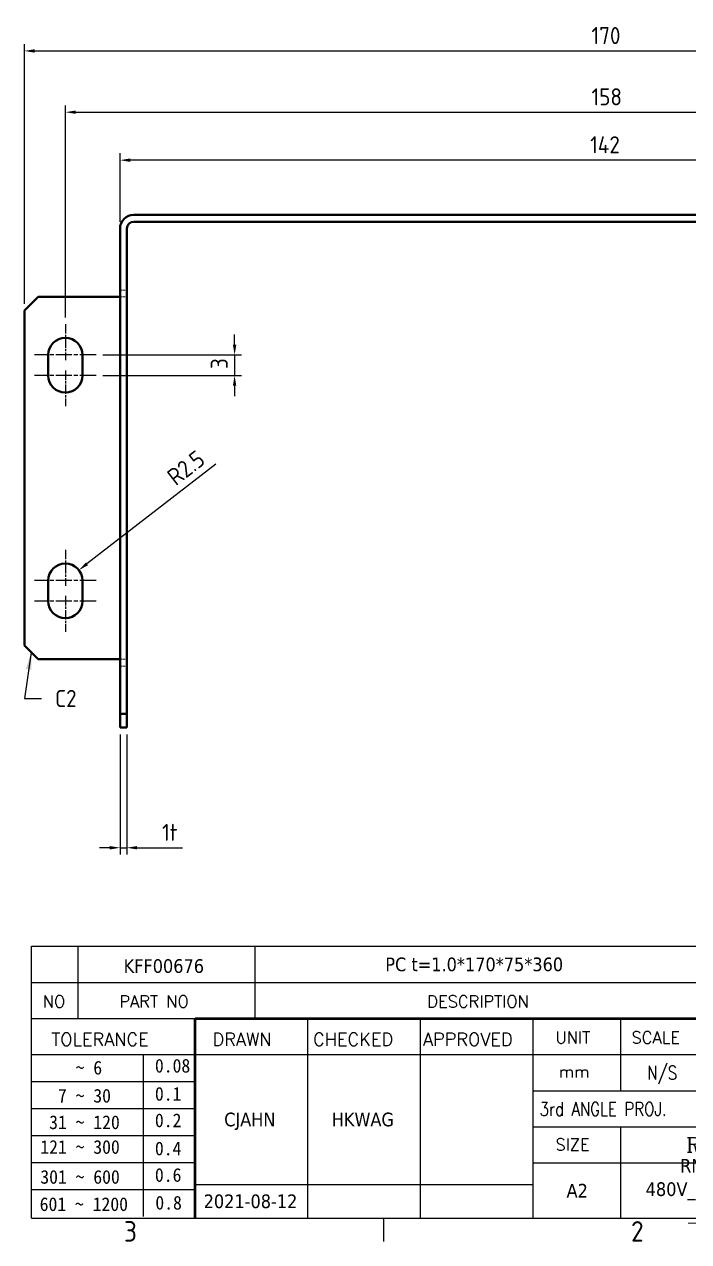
# Model space of a CAD drawing. Header units: millimetres. Extents: x 0 to 594, y 0 to 420.
# Drawn here: x 393 to 490.2, y 6.6 to 184.6 of the extents above; entities that cross this region are included whole.
import ezdxf
from ezdxf.enums import TextEntityAlignment as Align

# ---------------------------------------------------------------- set-up
doc = ezdxf.new("R2010")
doc.units = ezdxf.units.MM
doc.linetypes.add('CHAIN', pattern=[0.35429999999999995, 0.2362, -0.0295, 0.0591, -0.0295])
doc.linetypes.add('DASHED', pattern=[0.2067, 0.1654, -0.0413])
doc.layers.get('0').update_dxf_attribs({"color": 3, "lineweight": 25})
for name, color, linetype, lineweight in [('가려진 것(ISO)', 2, 'DASHED', 18), ('가시적인 것(ISO)', 3, 'Continuous', 40), ('경계(ISO)', 7, 'Continuous', 25), ('기호(ISO)', 5, 'Continuous', 25), ('제목(ISO)', 5, 'Continuous', 50), ('중심 표식(ISO)', 1, 'Continuous', 25), ('치수(ISO)', 2, 'Continuous', 25)]:
    doc.layers.add(name, color=color, linetype=linetype, lineweight=lineweight)
doc.styles.add('HAN_291', font='')
doc.styles.add('RC_284', font='ROMANC.shx')
doc.styles.add('RC_287', font='ROMANC.shx')
doc.styles.add('RC_292', font='ROMANC.shx')
doc.styles.add('문자 텍스트_PSTEK_POSCO', font='isocp.shx')
doc.styles.add('치수 텍스트_PSTEK_POSCO', font='isocp.shx')
doc.styles.add('텍스트 스타일198', font='tahoma.ttf')
doc.styles.add('텍스트 스타일333', font='ROMANC.shx', dxfattribs={"width": 0.800000011920929})
doc.styles.get('HAN_291').set_extended_font_data('GulimChe')
doc.dimstyles.new('치수_PSTEK_POSCO', dxfattribs={"dimtxt": 2.5, "dimasz": 1.5, "dimexe": 1, "dimexo": 1, "dimgap": 1, "dimtad": 1, "dimrnd": 1e-08, "dimdsep": 46, "dimtxsty": '치수 텍스트_PSTEK_POSCO', "dimcen": 0.09, "dimdle": 10, "dimclrd": 7, "dimclre": 7, "dimclrt": 2, "dimadec": 1, "dimazin": 2, "dimtfac": 1, "dimtmove": 0, "dimatfit": 3, "dimfxl": 0, "dimtolj": 1, "dimlwd": -1, "dimlwe": -1, "dimarcsym": 0})
doc.dimstyles.new('치수_PSTEK_POSCO$7', dxfattribs={"dimtxt": 2.5, "dimasz": 2.5, "dimexe": 1, "dimexo": 1, "dimgap": 1, "dimtad": 1, "dimrnd": 1e-08, "dimdsep": 46, "dimtxsty": '치수 텍스트_PSTEK_POSCO', "dimcen": 0.09, "dimdle": 10, "dimclrd": 7, "dimclre": 7, "dimclrt": 2, "dimadec": 1, "dimazin": 2, "dimtfac": 1, "dimtmove": 0, "dimatfit": 3, "dimfxl": 0, "dimtolj": 1, "dimlwd": -1, "dimlwe": -1, "dimarcsym": 0})

# ---------------------------------------------------------------- blocks, each defined once
blk = doc.blocks.new('경계 Default Border')
at = {"layer": '경계(ISO)'}
blk.add_line((445.4999923706055, 10), (445.4999923706055, 6.599999666213989), dxfattribs=at)
at = {"layer": '경계(ISO)', "color": 2, "char_height": 3.00000011920929, "attachment_point": 7, "style": '문자 텍스트_PSTEK_POSCO'}
for s, insert in [('3', (407.5435395229536, 6.57139439638704)), ('2', (481.752739416884, 6.57139439638704))]:
    blk.add_mtext(s, dxfattribs=dict(at, insert=insert))
blk = doc.blocks.new('제목 블록 PSTEK')
at = {"color": 180}
for p, q in [((182.475792979055, 11.79100474011392), (182.4757929790549, 51.56524660363496)), ((182.4757929790549, 51.56524660363496), (372.4757929537551, 51.56524660363496)), ((189.2651435055721, 51.56524660363496), (189.2651435055722, 41.00524660363494)), ((215.2152739891528, 41.00524660363494), (215.2152739891528, 51.56524660363496)), ((182.475792979055, 46.2852466036349), (372.4757929537551, 46.28524660363492)), ((182.475792979055, 41.00524660363493), (206.451475290024, 41.00524660363493)), ((222.9401812389276, 11.79100474011392), (222.9401812389276, 41.00524660363494)), ((239.4288871878316, 11.79100474011392), (239.4288871878316, 41.00524660363494)), ((255.9175931367356, 11.79100474011392), (255.9175931367356, 41.00524660363494)), ((268.6918866058747, 41.00524660363494), (268.6918866058747, 30.44524660363498)), ((182.475792979055, 35.72524660363497), (206.451475290024, 35.72524660363497)), ((198.8621818849491, 12.02524660363491), (198.8621818849491, 35.72524660363497)), ((206.451475290024, 35.72524660363497), (372.4757929537551, 35.72524660363497)), ((182.475792979055, 31.77524660363492), (206.451475290024, 31.77524660363492)), ((255.917593136736, 30.44524660363498), (372.4757929537552, 30.44524660363501)), ((182.475792979055, 27.82524660363487), (206.451475290024, 27.82524660363487)), ((255.9175931367359, 25.16524660363502), (372.4757929537552, 25.165246603635)), ((268.6918866058744, 25.16524660363502), (268.6918866058744, 11.79100474011392)), ((182.475792979055, 23.87524660363505), (206.451475290024, 23.87524660363505)), ((182.475792979055, 19.92524660363478), (206.451475290024, 19.92524660363478)), ((255.9175931367359, 19.88524660363481), (310.0881549537553, 19.88524660363481)), ((206.451475290024, 16.74100474011396), (255.9175931367359, 16.74100474011396)), ((182.475792979055, 15.97524660363496), (206.451475290024, 15.97524660363496)), ((182.475792979055, 11.79100474011392), (372.4757929537551, 11.79100474011389))]:
    blk.add_line(p, q, dxfattribs=at)
at = {"color": 7, "lineweight": 50}
for p, q in [((206.4514752900237, 11.79100474011392), (206.4514752900237, 41.00524660363494)), ((206.451475290024, 41.00524660363494), (372.4757929537551, 41.00524660363496))]:
    blk.add_line(p, q, dxfattribs=at)
at = {"layer": '제목(ISO)', "lineweight": 18}
blk.add_line((182.475792979055, 35.72500474011393), (182.475792979055, 11.79100474011392), dxfattribs=at)
at = {"color": 2}
for s, height, style, p in [('NO', 1.742399930953979, 'RC_284', (184.135398793432, 42.62317362549192)), ('PART NO', 1.742399930953979, 'RC_284', (195.3359407378685, 42.62317362549192)), ('DESCRIPTION', 1.742399930953979, 'RC_284', (240.4025565652523, 42.62317362549192)), (' TOLERANCE', 1.899999976158142, 'RC_287', (184.0872874387979, 37.00893196870329)), ('DRAWN', 1.899999976158142, 'RC_287', (208.9766620976279, 37.00893196870329)), ('CHECKED', 1.899999976158142, 'RC_287', (223.6856844514997, 37.00893196870329)), ('APPROVED', 1.899999976158142, 'RC_287', (239.7795453577791, 37.00893196870329)), ('UNIT', 1.742399930953979, 'RC_284', (259.1652673287452, 37.34317362549218)), ('SCALE', 1.742399930953979, 'RC_284', (270.2934779252897, 37.34317362549218)), ('    ~ 6', 2.000000029802322, 'HAN_291', (183.7721304966814, 32.8176515608431)), ('0.08', 2.000000029802322, 'HAN_291', (200.5467345600617, 33.09873600004101)), ('mm', 1.742399930953979, 'RC_284', (259.6505418159997, 32.3543089683787)), ('  7 ~ 30', 2.000000029802322, 'HAN_291', (183.7721304966814, 28.70538114822415)), ('0.1', 2.000000029802322, 'HAN_291', (200.5467345600617, 28.98646558742206)), (' 31 ~ 120', 2.000000029802322, 'HAN_291', (183.7721304966814, 24.82628181916237)), ('0.2', 2.000000029802322, 'HAN_291', (200.5467345600617, 25.10736625836028)), ('121 ~ 300', 2.000000029802322, 'HAN_291', (183.7721304966814, 21.21401206133254)), ('SIZE', 1.742399930953979, 'RC_284', (259.1652673287452, 21.69497768947366)), ('REFERENCE', 2.178000062704086, 'RC_292', (278.2741065029841, 21.43214925458022)), ('0.4', 2.000000029802322, 'HAN_291', (200.5467345600617, 20.99509650053045)), ('301 ~ 600', 2.000000029802322, 'HAN_291', (183.7721304966814, 16.83491273227077)), ('0.6', 2.000000029802322, 'HAN_291', (200.5467345600617, 17.11599717146868)), ('601 ~ 1200', 2.000000029802322, 'HAN_291', (183.6802025156883, 12.84759660881125)), ('0.8', 2.000000029802322, 'HAN_291', (200.6097246063884, 13.05732192299702))]:
    blk.add_text(s, height=height, dxfattribs=dict(at, style=style)).set_placement(p)
at = {"color": 7, "style": '텍스트 스타일333', "width": 0.7999999523162842}
blk.add_text('N/S', height=2.000000029802322, dxfattribs=at).set_placement((274.7838860285014, 33.08524660363496), align=Align.MIDDLE_CENTER)
at = {"color": 2, "style": '텍스트 스타일333', "width": 0.7999999523162842}
blk.add_text('3rd ANGLE PROJ.', height=2.000000029802322, dxfattribs=at).set_placement((256.8430306642954, 26.76148381654429))
at = {"layer": '제목(ISO)', "color": 7, "style": '텍스트 스타일198'}
for tag, p in [('부품_번호_001', (195.964314888328, 47.68071419841495)), ('설명_001', (234.2613073230044, 47.92245856837096)), ('재질_001', (293.8191592078832, 47.92524659519488)), ("3._Q'TY_001", (312.7051684940307, 47.92188863680521)), ('질량\\P3;_001', (350.3046145979153, 48.1643332325385)), ('1._MODEL_NAME_001', (324.6807983331864, 37.3878831132399)), ('제목_001', (333.5584662743366, 32.12134217035067)), ('부품_번호_001', (334.6235551415599, 26.80591818687283)), ('설계자_001', (210.6823963971569, 25.23312566343435)), ('점검자_001', (226.4283219502686, 25.23446884679021)), ('프로젝트_001', (277.3995938087298, 18.4665524465244)), ('시트_크기_001', (260.7896290458918, 14.81730632141838)), ('프로젝트_002', (272.3662521645996, 15.04001009209524)), ('작성_날짜_001', (207.6770236384131, 13.26600473167383)), ('프로젝트_003', (278.5773395946725, 11.61613085344374))]:
    blk.add_attdef(tag, p, '', height=2.000000029802322, dxfattribs=at)
for tag, p in [('4._COLOR', (327.6805273250926, 48.92524660363493)), ('엔지니어링_승인자', (247.673240162284, 26.23312567187446)), ('점검_날짜', (231.1845342133799, 14.26600474011394)), ('엔지니어링_승인_날짜', (247.6732401622839, 14.26600474011394))]:
    blk.add_attdef(tag, text='', height=2.000000029802322, dxfattribs=at).set_placement(p, align=Align.MIDDLE_CENTER)
blk = doc.blocks.new('*D27')
at = {"layer": 'Defpoints', "color": 0}
for p in [(556.9638952221226, 171.775855453503), (398.9638952221213, 140.7612904410429), (556.9638952221226, 140.7612904410421)]:
    blk.add_point(p, dxfattribs=at)
at = {"layer": '치수(ISO)', "color": 7}
for p, q in [((398.9638952221213, 141.7612904410429), (398.9638952221213, 172.775855453503)), ((556.9638952221226, 141.7612904410421), (556.9638952221226, 172.775855453503)), ((400.4638952221213, 171.775855453503), (555.4638952221226, 171.775855453503))]:
    blk.add_line(p, q, dxfattribs=at)
for points in [[(400.4638952221213, 172.025855453503), (400.4638952221213, 171.525855453503), (398.9638952221213, 171.775855453503)], [(555.4638952221226, 172.025855453503), (555.4638952221226, 171.525855453503), (556.9638952221226, 171.775855453503)]]:
    blk.add_solid(points, dxfattribs=at)
at = {"layer": '치수(ISO)', "color": 2, "insert": (475.9638952221219, 174.025855453503), "char_height": 2.5, "attachment_point": 4, "style": '치수 텍스트_PSTEK_POSCO'}
blk.add_mtext('\\A1;158', dxfattribs=at)
blk = doc.blocks.new('*D30')
at = {"layer": 'Defpoints', "color": 0}
for p in [(562.9638952221216, 180.7345787367009), (392.9638952221214, 142.7612904410431), (562.9638952221216, 142.7612904410432)]:
    blk.add_point(p, dxfattribs=at)
at = {"layer": '치수(ISO)', "color": 7}
for p, q in [((392.9638952221214, 143.7612904410431), (392.9638952221214, 181.7345787367009)), ((562.9638952221216, 143.7612904410432), (562.9638952221216, 181.7345787367009)), ((394.4638952221214, 180.7345787367009), (561.4638952221216, 180.7345787367009))]:
    blk.add_line(p, q, dxfattribs=at)
for points in [[(394.4638952221214, 180.9845787367009), (394.4638952221214, 180.4845787367009), (392.9638952221214, 180.7345787367009)], [(561.4638952221216, 180.9845787367009), (561.4638952221216, 180.4845787367009), (562.9638952221216, 180.7345787367009)]]:
    blk.add_solid(points, dxfattribs=at)
at = {"layer": '치수(ISO)', "color": 2, "insert": (475.962910970153, 182.9845787367009), "char_height": 2.5, "attachment_point": 4, "style": '치수 텍스트_PSTEK_POSCO'}
blk.add_mtext('\\A1;170', dxfattribs=at)
blk = doc.blocks.new('*D33')
at = {"layer": 'Defpoints', "color": 0}
for p in [(406.9638952222281, 164.7612904410431), (406.9638952222281, 154.7612904410431), (548.9638952222282, 154.7612904410431)]:
    blk.add_point(p, dxfattribs=at)
at = {"layer": '치수(ISO)', "color": 7}
for p, q in [((406.9638952222281, 155.7612904410431), (406.9638952222281, 165.7612904410431)), ((548.9638952222282, 155.7612904410431), (548.9638952222282, 165.7612904410431)), ((547.4638952222282, 164.7612904410431), (408.4638952222281, 164.7612904410431))]:
    blk.add_line(p, q, dxfattribs=at)
for points in [[(408.4638952222281, 165.0112904410431), (408.4638952222281, 164.5112904410431), (406.9638952222281, 164.7612904410431)], [(547.4638952222282, 165.0112904410431), (547.4638952222282, 164.5112904410431), (548.9638952222282, 164.7612904410431)]]:
    blk.add_solid(points, dxfattribs=at)
at = {"layer": '치수(ISO)', "color": 2, "insert": (475.7638214033304, 167.0115365040353), "char_height": 2.5, "attachment_point": 4, "style": '치수 텍스트_PSTEK_POSCO'}
blk.add_mtext('\\A1;142', dxfattribs=at)
blk = doc.blocks.new('*D34')
at = {"layer": 'Defpoints', "color": 0}
for p in [(403.4638952221213, 136.2612904410429), (403.4638952221213, 133.2612904410429), (423.7281910646201, 133.2612904410429)]:
    blk.add_point(p, dxfattribs=at)
at = {"layer": '치수(ISO)', "color": 7}
for p, q in [((423.7281910646201, 137.7612904410429), (423.7281910646201, 139.2612904410429)), ((404.4638952221213, 136.2612904410429), (424.7281910646201, 136.2612904410429)), ((423.7281910646201, 136.2612904410429), (423.7281910646201, 133.2612904410429)), ((404.4638952221213, 133.2612904410429), (424.7281910646201, 133.2612904410429)), ((423.7281910646201, 131.7612904410429), (423.7281910646201, 130.2612904410429))]:
    blk.add_line(p, q, dxfattribs=at)
for points in [[(423.4781910646201, 137.7612904410429), (423.9781910646201, 137.7612904410429), (423.7281910646201, 136.2612904410429)], [(423.4781910646201, 131.7612904410429), (423.9781910646201, 131.7612904410429), (423.7281910646201, 133.2612904410429)]]:
    blk.add_solid(points, dxfattribs=at)
at = {"layer": '치수(ISO)', "color": 2, "insert": (421.47819106462, 134.2095137457463), "char_height": 2.5, "attachment_point": 4, "rotation": 90, "style": '치수 텍스트_PSTEK_POSCO'}
blk.add_mtext('\\A1;3', dxfattribs=at)
blk = doc.blocks.new('*D35')
at = {"layer": 'Defpoints', "color": 0}
for p in [(400.941373680889, 104.790858662833), (398.9638952221213, 103.2612904410429)]:
    blk.add_point(p, dxfattribs=at)
at = {"layer": '치수(ISO)', "color": 7}
blk.add_line((420.964732349443, 120.2788115035484), (402.1278607561496, 105.708599595907), dxfattribs=at)
blk.add_solid([(401.9749039339706, 105.9063474417838), (402.2808175783286, 105.5108517500302), (400.941373680889, 104.790858662833)], dxfattribs=at)
at = {"layer": '치수(ISO)', "color": 2, "insert": (414.3646165692906, 118.0185025832878), "char_height": 2.5, "attachment_point": 4, "rotation": 37.72174543192416, "style": '치수 텍스트_PSTEK_POSCO'}
blk.add_mtext('\\A1;R2.5', dxfattribs=at)
blk = doc.blocks.new('*D36')
at = {"layer": 'Defpoints', "color": 0}
for p in [(406.9638952222272, 81.76129044104309), (407.9638952222271, 81.76129044104309), (407.9638952222271, 64.18797610335615)]:
    blk.add_point(p, dxfattribs=at)
at = {"layer": '치수(ISO)', "color": 7}
for p, q in [((406.9638952222272, 80.76129044104309), (406.9638952222272, 63.18797610335615)), ((407.9638952222271, 80.76129044104309), (407.9638952222271, 63.18797610335615)), ((405.4638952222272, 64.18797610335615), (403.9638952222272, 64.18797610335615)), ((406.9638952222272, 64.18797610335615), (407.9638952222271, 64.18797610335615)), ((409.4638952222271, 64.18797610335615), (416.1138923133738, 64.18797610335615))]:
    blk.add_line(p, q, dxfattribs=at)
for points in [[(405.4638952222272, 64.43797610335615), (405.4638952222272, 63.93797610335615), (406.9638952222272, 64.18797610335615)], [(409.4638952222271, 64.43797610335615), (409.4638952222271, 63.93797610335615), (407.9638952222271, 64.18797610335615)]]:
    blk.add_solid(points, dxfattribs=at)
at = {"layer": '치수(ISO)', "color": 2, "insert": (413.1138923133738, 66.43797610335615), "char_height": 2.5, "attachment_point": 4, "style": '치수 텍스트_PSTEK_POSCO'}
blk.add_mtext('\\A1;1t', dxfattribs=at)

msp = doc.modelspace()

# ---------------------------------------------------------------- linework, layer by layer
at = {"layer": '가려진 것(ISO)', "ltscale": 1.904596567153931}
for p, q in [((406.9638952221219, 145.761290441043), (407.9638952221219, 145.761290441043)), ((406.9638952221219, 144.761290441043), (407.9638952221219, 144.761290441043)), ((406.9638952221217, 91.761290441043), (407.9638952221217, 91.761290441043)), ((406.9638952221217, 90.76129044104303), (407.9638952221217, 90.761290441043))]:
    msp.add_line(p, q, dxfattribs=at)
at = {"layer": '가시적인 것(ISO)'}
for p, q in [((546.9638952222282, 156.7612904410431), (408.9638952222281, 156.7612904410431)), ((408.9638952222281, 155.7612904410431), (546.9638952222282, 155.7612904410431)), ((406.9638952222282, 154.7612904410431), (406.9638952222277, 83.7612904410431)), ((407.9638952222277, 83.7612904410431), (407.9638952222281, 154.7612904410431)), ((392.9638952221214, 142.7612904410431), (394.9638952221215, 144.7612904410431)), ((394.9638952221215, 144.7612904410431), (405.9638952221215, 144.761290441043)), ((405.9638952221215, 144.761290441043), (406.9638952221218, 144.761290441043)), ((392.9638952221214, 142.7612904410431), (392.9638952221212, 93.76129044104306)), ((396.4638952221212, 133.2612904410429), (396.4638952221213, 136.2612904410429)), ((401.4638952221213, 136.2612904410429), (401.4638952221213, 133.2612904410429)), ((396.4638952221213, 100.261290441043), (396.4638952221213, 103.261290441043)), ((401.4638952221213, 103.261290441043), (401.4638952221213, 100.261290441043)), ((394.9638952221212, 91.76129044104307), (392.9638952221212, 93.76129044104306)), ((394.9638952221212, 91.76129044104307), (405.9638952221212, 91.76129044104302)), ((405.9638952221212, 91.761290441043), (406.9638952221215, 91.761290441043)), ((406.9638952222277, 83.7612904410431), (406.9638952222272, 81.76129044104309)), ((407.9638952222277, 83.7612904410431), (406.9638952222277, 83.7612904410431)), ((407.9638952222272, 81.76129044104309), (407.9638952222277, 83.7612904410431)), ((406.9638952222272, 81.76129044104309), (407.9638952222272, 81.76129044104309))]:
    msp.add_line(p, q, dxfattribs=at)
for centre, radius, start, end in [((408.9638952222281, 154.7612904410431), 1.999999999999995, 90, 180), ((408.9638952222281, 154.7612904410431), 0.9999999999999876, 90, 180), ((398.9638952221213, 136.2612904410429), 2.5, 0, 180), ((398.9638952221213, 133.2612904410429), 2.5, 180, 0), ((398.9638952221213, 103.261290441043), 2.500000000000009, 0, 180), ((398.9638952221213, 100.261290441043), 2.499999999999991, 180, 0)]:
    msp.add_arc(centre, radius, start, end, dxfattribs=at)
at = {"layer": '중심 표식(ISO)', "linetype": 'CHAIN', "ltscale": 5.833738803863525}
for p, q in [((398.9638952221213, 140.7612904410429), (398.9638952221213, 135.5112904410429)), ((398.9638952221213, 134.0112904410429), (398.9638952221213, 128.7612904410429)), ((398.9638952221213, 107.761290441043), (398.9638952221213, 102.511290441043)), ((398.9638952221213, 101.011290441043), (398.9638952221213, 95.761290441043))]:
    msp.add_line(p, q, dxfattribs=at)
at = {"layer": '중심 표식(ISO)', "linetype": 'CHAIN', "ltscale": 10.00076675415039}
for p, q in [((403.4638952221213, 136.2612904410429), (394.4638952221212, 136.2612904410429)), ((403.4638952221213, 133.2612904410429), (394.4638952221212, 133.2612904410429)), ((403.4638952221213, 103.261290441043), (394.4638952221212, 103.261290441043)), ((403.4638952221213, 100.261290441043), (394.4638952221212, 100.261290441043))]:
    msp.add_line(p, q, dxfattribs=at)

# ---------------------------------------------------------------- block references
msp.add_blockref('경계 Default Border', (0, 0))
ref = msp.add_blockref('제목 블록 PSTEK', (211.5242070462448, -1.791004740113895))
ref.add_attrib('설계자_001', 'CJAHN', (422.2066034434018, 23.44212092332045), dxfattribs={"layer": '제목(ISO)', "color": 7, "height": 2.000000029802322, "style": '텍스트 스타일198'})
ref.add_attrib('점검자_001', 'HKWAG', (437.9525289965134, 23.44346410667632), dxfattribs={"layer": '제목(ISO)', "color": 7, "height": 2.000000029802322, "style": '텍스트 스타일198'})
ref.add_attrib('프로젝트_001', 'RND_DC 750W_3상', (488.9238008549746, 16.6755477064105), dxfattribs={"layer": '제목(ISO)', "color": 7, "height": 2.000000029802322, "style": '텍스트 스타일198'})
ref.add_attrib('시트_크기_001', 'A2', (472.3138360921366, 13.02630158130448), dxfattribs={"layer": '제목(ISO)', "color": 7, "height": 2.000000029802322, "style": '텍스트 스타일198'})
ref.add_attrib('작성_날짜_001', '2021-08-12', (419.201230684658, 11.47499999155994), dxfattribs={"layer": '제목(ISO)', "color": 7, "height": 2.000000029802322, "style": '텍스트 스타일198'})
ref.add_attrib('설명_001', 'PC t=1.0*170*75*360', (445.7855143692493, 46.13145382825707), dxfattribs={"layer": '제목(ISO)', "color": 7, "height": 2.000000029802322, "style": '텍스트 스타일198'})
ref.add_attrib('부품_번호_001', 'KFF00676', (407.4885219345728, 45.88970945830106), dxfattribs={"layer": '제목(ISO)', "color": 7, "height": 2.000000029802322, "style": '텍스트 스타일198'})
ref.add_attrib('프로젝트_002', '480V_30kV_25mA_2대 제작', (483.8904592108444, 13.24900535198135), dxfattribs={"layer": '제목(ISO)', "color": 7, "height": 2.000000029802322, "style": '텍스트 스타일198'})
ref.add_attrib('프로젝트_003', '_SK,삼성반도체향', (490.1015466409173, 9.825126113329844), dxfattribs={"layer": '제목(ISO)', "color": 7, "height": 2.000000029802322, "style": '텍스트 스타일198'})

# ---------------------------------------------------------------- texts
at = {"layer": '기호(ISO)', "color": 2, "insert": (397.4584650513751, 86.01612462629966), "char_height": 2.5, "attachment_point": 4, "style": '치수 텍스트_PSTEK_POSCO'}
msp.add_mtext('{C2}', dxfattribs=at)

# ---------------------------------------------------------------- dimensions: what is measured, and where the dimension line sits
at = {"layer": '치수(ISO)', "color": 7}
for base, p1, p2, angle, override, picture, middle in [((562.9638952221216, 180.7345787367009), (392.9638952221214, 142.7612904410431), (562.9638952221216, 142.7612904410432), 180, {"dimdec": 2, "dimtp": 0, "dimtm": -0, "dimtdec": 2, "dimtofl": 0, "dimatfit": 1}, '*D30', (477.9638952221216, 180.7345787367009)), ((556.9638952221226, 171.775855453503), (398.9638952221213, 140.7612904410429), (556.9638952221226, 140.7612904410421), 180, {"dimdec": 2, "dimtp": 0, "dimtm": -0, "dimtdec": 2, "dimtofl": 0, "dimatfit": 1}, '*D27', (477.9638952221219, 171.775855453503)), ((423.7281910646201, 133.2612904410429), (403.4638952221213, 136.2612904410429), (403.4638952221213, 133.2612904410429), 90, {"dimdec": 2, "dimtp": 0, "dimtm": -0, "dimtdec": 2, "dimtofl": 1, "dimatfit": 1}, '*D34', (423.72819106462, 134.761290441043))]:
    dim = msp.add_linear_dim(base=base, p1=p1, p2=p2, angle=angle, dimstyle='치수_PSTEK_POSCO', override=override, dxfattribs=at)
    dim.commit()
    dim.dimension.update_dxf_attribs({"geometry": picture, "text_midpoint": middle, "dimtype": 160})
dim = msp.add_linear_dim(base=(406.9638952222281, 164.7612904410431), p1=(548.9638952222282, 154.7612904410431), p2=(406.9638952222281, 154.7612904410431), dimstyle='치수_PSTEK_POSCO', override={"dimdec": 2, "dimtp": 0, "dimtm": -0, "dimtdec": 2, "dimtofl": 0, "dimatfit": 1}, dxfattribs=at)
dim.commit()
dim.dimension.update_dxf_attribs({"geometry": '*D33', "text_midpoint": (477.9638952222281, 164.7612904410431), "dimtype": 160})
dim = msp.add_radius_dim(center=(398.9638952221213, 103.2612904410429), mpoint=(400.941373680889, 104.790858662833), dimstyle='치수_PSTEK_POSCO', override={"dimdec": 2, "dimcen": 0, "dimtp": 0, "dimtm": -0, "dimtdec": 2, "dimtofl": 0}, dxfattribs=at)
dim.commit()
dim.dimension.update_dxf_attribs({"geometry": '*D35', "text_midpoint": (417.9575597414455, 117.9527807757614), "dimtype": 164})
dim = msp.add_linear_dim(base=(407.9638952222271, 64.18797610335615), p1=(406.9638952222272, 81.76129044104309), p2=(407.9638952222271, 81.76129044104309), angle=180, text='<>t', dimstyle='치수_PSTEK_POSCO', override={"dimdec": 2, "dimtp": 0, "dimtm": -0, "dimtdec": 2, "dimtofl": 1, "dimatfit": 1}, dxfattribs=at)
dim.commit()
dim.dimension.update_dxf_attribs({"geometry": '*D36', "text_midpoint": (414.1138923133738, 64.18797610335615), "dimtype": 160})

# ---------------------------------------------------------------- leaders
at = {"layer": '기호(ISO)', "color": 7, "annotation_type": 0, "has_hookline": 1, "hookline_direction": 0, "text_width": 3.016645202212709}
msp.add_leader([(393.9638952221213, 92.76129044104306), (392.9584650513751, 86.01612462629966), (395.4584650513751, 86.01612462629966)], dimstyle='치수_PSTEK_POSCO$7', override={"dimtad": 0}, dxfattribs=at)

doc.saveas('drawing.dxf')
